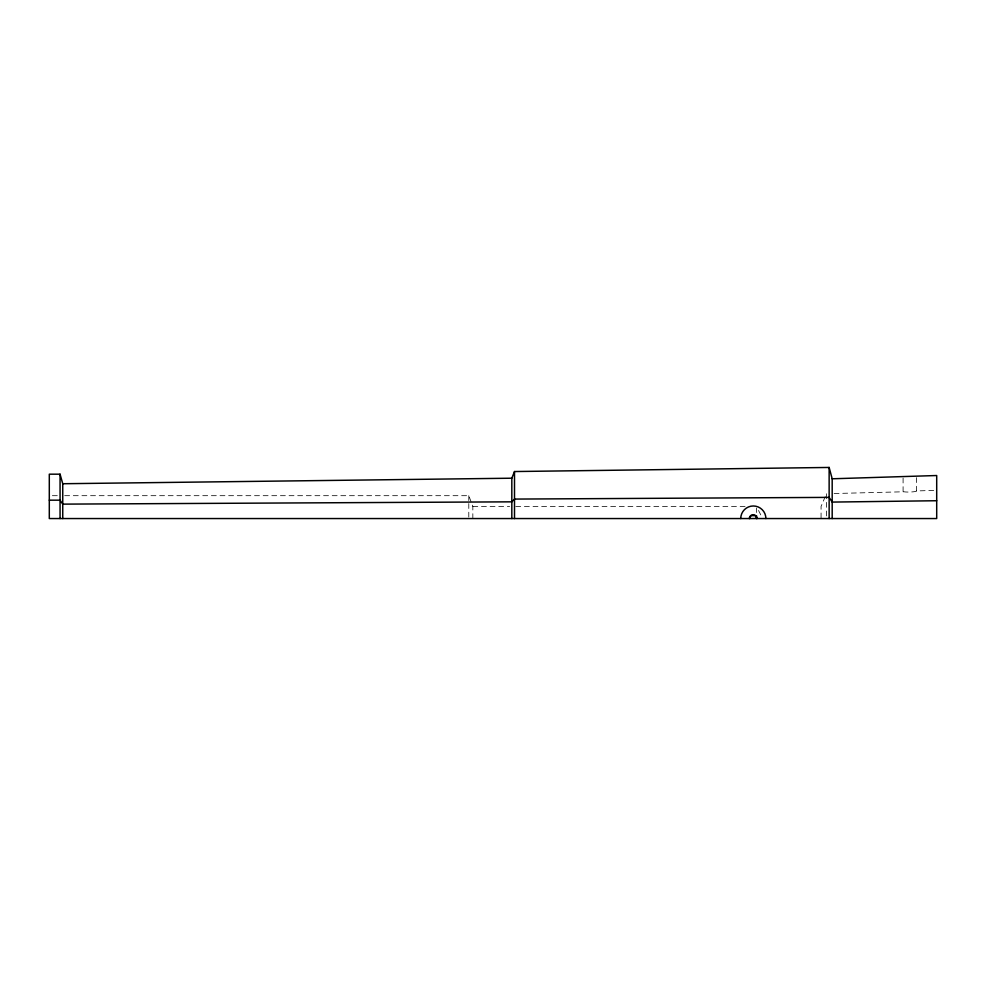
<?xml version="1.0" encoding="UTF-8"?>
<svg xmlns="http://www.w3.org/2000/svg" width="986" height="986" viewBox="0 0 986 986"><rect width="100%" height="100%" fill="white"/><g stroke="black" fill="none" stroke-linecap="round" stroke-linejoin="round"><path stroke-width="0.74" stroke-dasharray="4.93 3.7" d="M825.257 496.574L821.067 506.447L821.067 518.55M834.107 493.518L903.989 491.78A6.692 0.875 -1.8 0 0 913.172 491.817A6.828 0.887 -1.8 0 0 916.524 490.942L936.7 490.313M52.369 495.687L58.519 495.687M64.669 495.687L468.794 495.687L472.836 506.447L472.836 518.55M472.836 506.447L509.639 506.447M515.764 506.447L745.798 506.447M758.542 510.477L761.241 515.863M916.536 477.631L916.536 490.942M903.09 478.05L903.09 491.361M826.453 493.752L826.453 518.55M756.533 508.061L756.533 512.498M468.794 495.687L468.794 502.379M468.794 503.563L468.794 518.55"/><path stroke-width="1.48" d="M511.82 518.55L511.82 478.21L514.507 471.542L829.14 467.45L832.184 478.789L832.184 518.55M832.184 478.789L936.7 475.523L936.7 518.55L49.3 518.55L49.3 474.18L60.06 474.18L62.747 483.732L62.747 518.55M936.7 500.728L832.184 502.084L829.14 497.388L514.507 499.076L511.82 501.837L62.747 504.129L60.06 500.173L49.3 500.173M62.747 483.732L511.82 478.21M829.14 467.45L829.14 518.55M756.533 515.641L756.533 518.55A3.389 3.365 0 0 0 754.845 515.641L751.492 515.641A3.389 3.365 0 0 0 749.816 518.55M514.507 471.542L514.507 518.55M60.06 474.18L60.06 518.55M740.745 518.55A12.571 12.571 0 0 1 753.316 505.978A12.571 12.571 0 0 1 765.888 518.55M749.323 518.55A3.845 3.845 0 0 1 753.168 514.704A3.845 3.845 0 0 1 757.014 518.55"/></g></svg>
